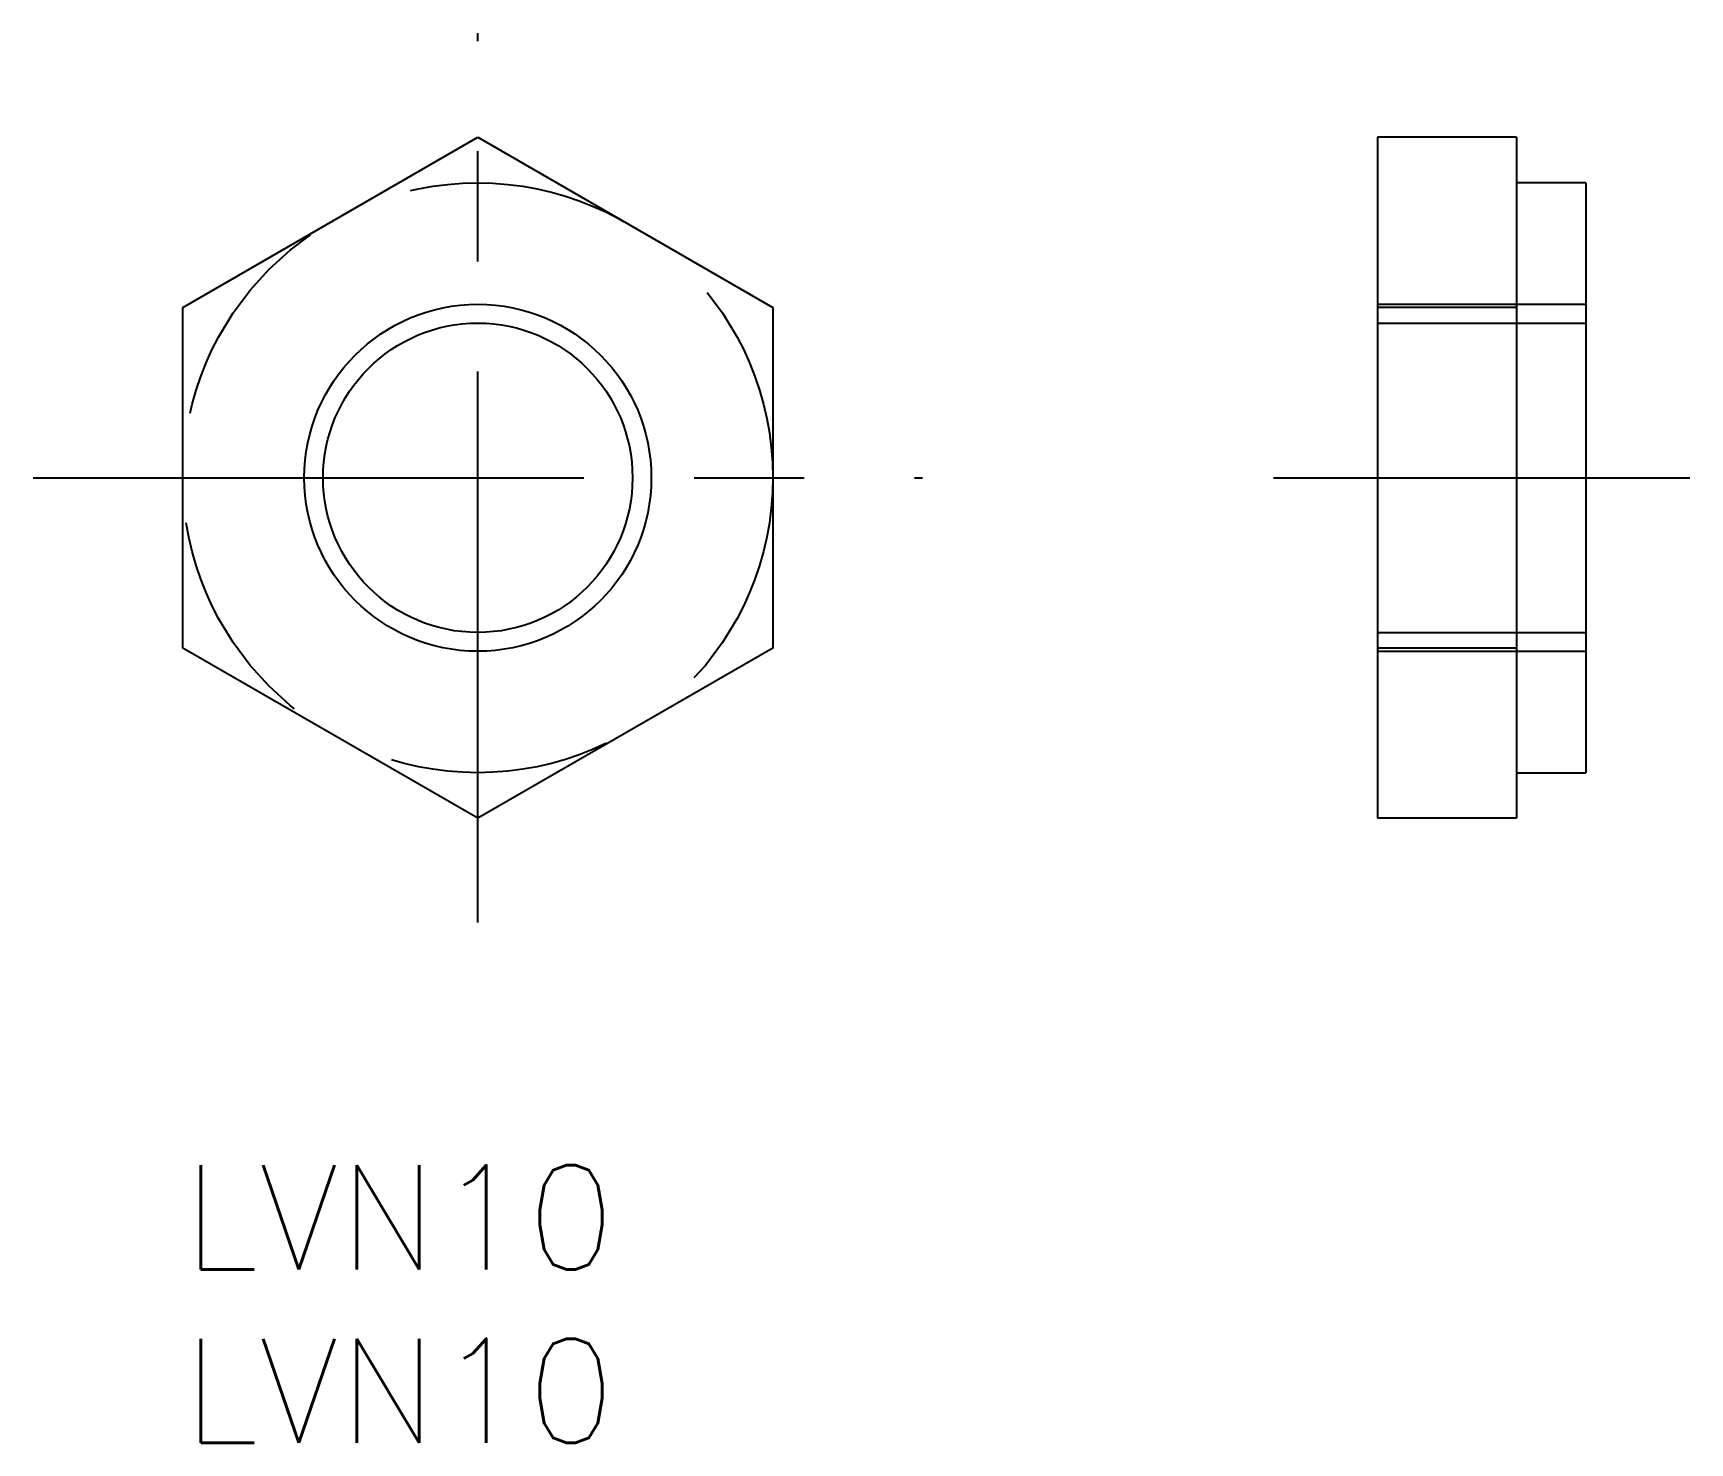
# Model space of a CAD drawing. Extents: x -4.3 to 43.4, y -8 to 32.6.
import ezdxf

# ---------------------------------------------------------------- set-up
doc = ezdxf.new("R2010")
doc.units = 0
doc.header["$LTSCALE"] = 0.5
doc.linetypes.add('CENTER', pattern=[50.8, 31.75, -6.35, 6.35, -6.35])
doc.linetypes.add('DASHED', pattern=[19.05, 12.7, -6.35])
for name, color, linetype in [('MSM_CENTER', 1, 'CENTER'), ('MSM_CONTINUOUS', 7, 'CONTINUOUS'), ('MSM_DASHED', 4, 'DASHED'), ('MSM_NARROW', 5, 'CONTINUOUS'), ('MSM_PART_NUMBER', 7, 'CONTINUOUS')]:
    doc.layers.add(name, color=color, linetype=linetype)
doc.styles.get("Standard").update_dxf_attribs({"font": 'txt.shx', "height": 3, "bigfont": 'bigfont.shx'})

# ---------------------------------------------------------------- blocks, each defined once
blk = doc.blocks.new('*U9')
at = {"layer": 'MSM_PART_NUMBER'}
blk.add_text('LVN10', height=3, dxfattribs=at).set_placement((0, -3))
blk = doc.blocks.new('*U10')
at = {"layer": 'MSM_PART_NUMBER'}
blk.add_text('LVN10', height=3, dxfattribs=at).set_placement((0, -8))

msp = doc.modelspace()

# ---------------------------------------------------------------- linework, layer by layer
at = {"layer": 'MSM_CENTER'}
for p, q in [((8.5, 7), (8.5, 32.63)), ((-4.315, 19.815), (21.315, 19.815)), ((31.43, 19.815), (43.43, 19.815))]:
    msp.add_line(p, q, dxfattribs=at)
at = {"layer": 'MSM_CONTINUOUS'}
for p, q in [((0, 24.722), (8.5, 29.63)), ((8.5, 29.63), (17, 24.722)), ((34.43, 29.63), (34.43, 10)), ((38.43, 29.63), (34.43, 29.63)), ((38.43, 29.63), (38.43, 10)), ((40.43, 28.315), (38.43, 28.315)), ((40.43, 28.315), (40.43, 11.315)), ((0, 14.907), (0, 24.722)), ((17, 24.722), (17, 14.907)), ((38.43, 24.722), (34.43, 24.722)), ((8.5, 10), (0, 14.907)), ((17, 14.907), (8.5, 10)), ((38.43, 14.907), (34.43, 14.907)), ((38.43, 11.315), (40.43, 11.315)), ((38.43, 10), (34.43, 10))]:
    msp.add_line(p, q, dxfattribs=at)
msp.add_circle((8.5, 19.815), 4.458, dxfattribs=at)
at = {"layer": 'MSM_DASHED'}
for p, q in [((34.43, 24.815), (40.43, 24.815)), ((34.43, 24.273), (40.43, 24.273)), ((34.43, 15.356), (40.43, 15.356)), ((34.43, 14.815), (40.43, 14.815))]:
    msp.add_line(p, q, dxfattribs=at)
msp.add_circle((8.5, 19.815), 8.5, dxfattribs=at)
at = {"layer": 'MSM_NARROW'}
msp.add_circle((8.5, 19.815), 5, dxfattribs=at)

# ---------------------------------------------------------------- block references
at = {"layer": 'MSM_CONTINUOUS'}
for name in ['*U9', '*U10']:
    msp.add_blockref(name, (0, 0), dxfattribs=at)

doc.saveas('drawing.dxf')
